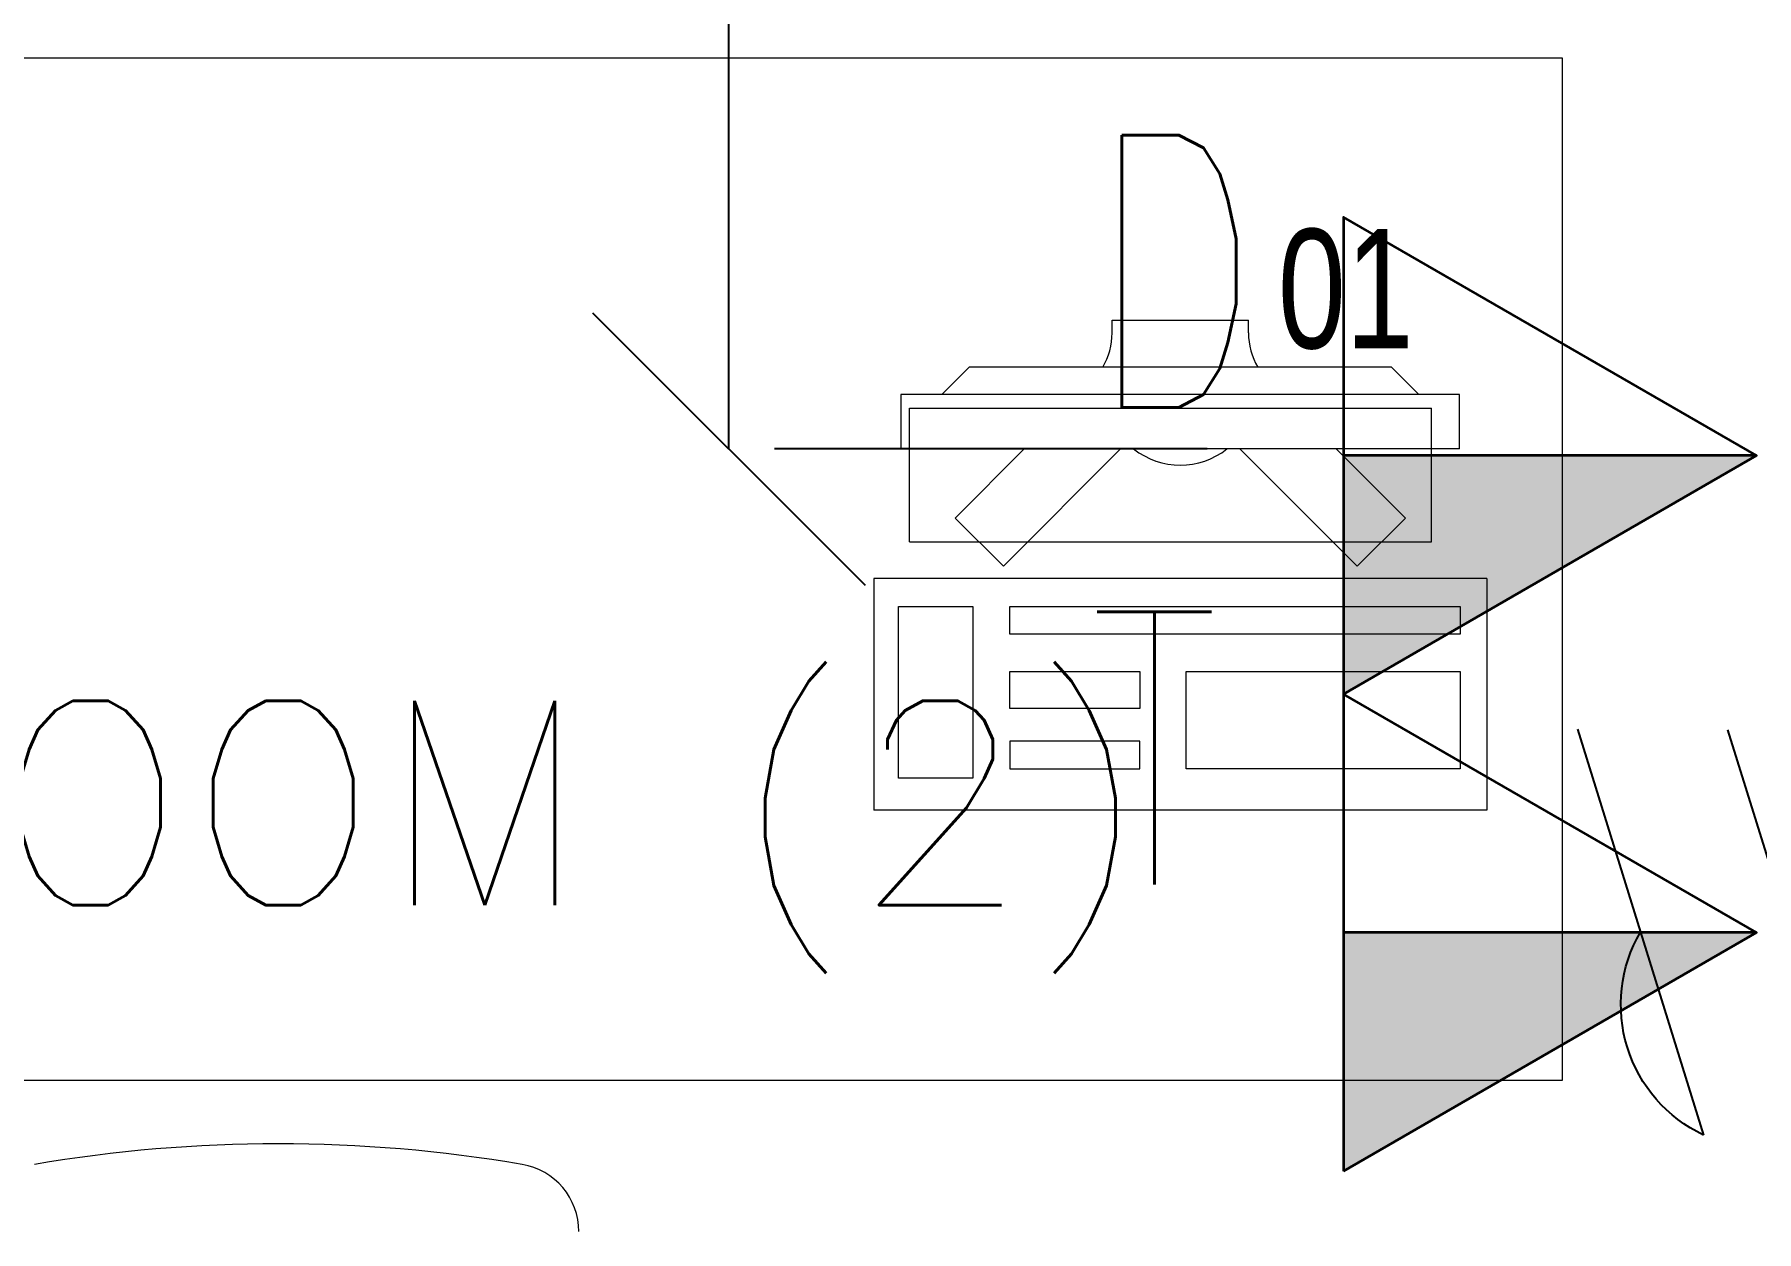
# Model space of a CAD drawing. Header units: inches. Extents: x -12418 to 57169, y -29325 to 19878.
# Drawn here: x 16434 to 17698, y -9757 to -8879 of the extents above; entities that cross this region are included whole.
import ezdxf

# ---------------------------------------------------------------- set-up
doc = ezdxf.new("R2010")
doc.units = ezdxf.units.IN
doc.header["$LTSCALE"] = 25
doc.header["$MEASUREMENT"] = 0
doc.linetypes.add('DASHDOT', pattern=[25.4, 12.7, -6.35, 0, -6.35])
doc.layers.get('0').update_dxf_attribs({"color": 8})
doc.layers.get('Defpoints').update_dxf_attribs({"color": 8})
doc.layers.add('0 @ 50', color=8, linetype='Continuous')
doc.layers.add('T-WIRE', color=140, linetype='Continuous')
for name, color, linetype, lineweight in [('00-Ground Floor$0$72_EGR_BASE_TEXT', 252, 'Continuous', 5), ('00-Ground Floor$0$72_EGR_EQP_TAG', 142, 'Continuous', 5), ('00-Ground Floor$0$LOADING', 253, 'Continuous', 5), ('E-LITE-CLNG-CNDT', 6, 'DASHDOT', 35), ('T-DATA-DEVC-TYPE', 2, 'Continuous', 25), ('T-DATA-DIM', 251, 'DASHDOT', 25), ('T-DATA-DIM @ 100', 251, 'DASHDOT', 25), ('T-DATA-WALL @ 100', 33, 'Continuous', 35)]:
    doc.layers.add(name, color=color, linetype=linetype, lineweight=lineweight)
doc.styles.add('00-Ground Floor$0$SIMPLEX', font='SIMPLEX.shx', dxfattribs={"height": 150})
doc.styles.add('00-Ground Floor$0$X3G_ENTITY_257CFD', font='swisscl.ttf', dxfattribs={"height": 200})
doc.styles.add('DC_Simplex', font='SIMPLEX.shx', dxfattribs={"width": 0.7})
doc.dimstyles.new('DevCad-MM', dxfattribs={"dimscale": 0.01, "dimtxt": 2, "dimasz": 2, "dimexe": 1, "dimexo": 1, "dimgap": 0.6, "dimtad": 1, "dimdec": 0, "dimrnd": 10, "dimzin": 1, "dimdsep": 46, "dimtxsty": 'DC_Simplex', "dimblk1": 'OBLIQUE', "dimblk2": 'OBLIQUE', "dimsah": 1, "dimcen": 3, "dimclrd": 256, "dimclre": 256, "dimclrt": 45, "dimadec": 0, "dimazin": 0, "dimtfac": 1, "dimtdec": 0, "dimtix": 1, "dimtmove": 2, "dimatfit": 2, "dimldrblk": 'OBLIQUE', "dimfxl": 1, "dimtolj": 1, "dimtzin": 0, "dimarcsym": 0})

# ---------------------------------------------------------------- blocks, each defined once
blk = doc.blocks.new('00-Ground Floor$0$GF21018-P')
at = {"color": 0}
for centre, radius, start, end in [((-0.0001, -0.5295), 1.0695, 80.3671, 99.6329), ((0.1705, 0.4756), 0.05, 0, 80.3671)]:
    blk.add_arc(centre, radius, start, end, dxfattribs=at)
blk = doc.blocks.new('00-Ground Floor$0$ITCWLS1-P')
at = {"layer": '00-Ground Floor$0$LOADING'}
for p, q in [((-0.17, 0.45), (-0.17, 0)), ((-0.17, 0.45), (0, 0.45)), ((0, 0.45), (0, 0)), ((-0.2651, 0.43, 0), (-0.3051, 0.43, 0)), ((-0.3051, 0.43, 0), (-0.3051, 0.02, 0)), ((-0.2651, 0.43, 0), (-0.2651, 0.02, 0)), ((-0.1496, 0.4305), (-0.1291, 0.4305)), ((-0.1291, 0.4305), (-0.1291, 0.4089)), ((-0.197, 0.4094), (-0.295, 0.4094)), ((-0.295, 0.0264), (-0.295, 0.4094)), ((-0.197, 0.0264), (-0.197, 0.4094)), ((-0.3251, 0.38, 0), (-0.3051, 0.4, 0)), ((-0.3251, 0.38, 0), (-0.3251, 0.07, 0)), ((-0.3503, 0.275), (-0.3596, 0.275)), ((-0.3596, 0.175), (-0.3596, 0.275)), ((-0.3503, 0.175), (-0.3596, 0.175)), ((-0.3251, 0.07, 0), (-0.3051, 0.05, 0)), ((-0.197, 0.0264), (-0.295, 0.0264)), ((-0.3051, 0.02, 0), (-0.2651, 0.02, 0)), ((-0.17, 0), (0, 0))]:
    blk.add_line(p, q, dxfattribs=at)
at = {"layer": '00-Ground Floor$0$LOADING', "extrusion": (2.48281e-10, 3.18408e-10, -1)}
for p, q in [((-0.2651, 0.3395), (-0.2144, 0.3902)), ((-0.1791, 0.3548), (-0.2144, 0.3902)), ((-0.2651, 0.2688), (-0.1791, 0.3548))]:
    blk.add_line(p, q, dxfattribs=at)
at = {"layer": '00-Ground Floor$0$LOADING', "extrusion": (2.48281e-10, -3.18408e-10, -1)}
for p, q in [((-0.2651, 0.1812), (-0.1791, 0.0952)), ((-0.2651, 0.1105), (-0.2144, 0.0598)), ((-0.1791, 0.0952), (-0.2144, 0.0598))]:
    blk.add_line(p, q, dxfattribs=at)
at = {"layer": '00-Ground Floor$0$LOADING'}
for points in [[(-0.1291, 0.4089), (-0.1291, 0.1), (-0.1496, 0.1), (-0.1496, 0.4305)], [(-0.1496, 0.1), (-0.1496, 0.1), (-0.1496, 0.1), (-0.1496, 0.1), (-0.1496, 0.1), (-0.1496, 0.1), (-0.1496, 0.1), (-0.1496, 0.1), (-0.1496, 0.1)], [(-0.1496, 0.1), (-0.1496, 0.1), (-0.1496, 0.1), (-0.1496, 0.1), (-0.1496, 0.1), (-0.1496, 0.1), (-0.1496, 0.1), (-0.1496, 0.1), (-0.1496, 0.1), (-0.1496, 0.1), (-0.1496, 0.1), (-0.1496, 0.1), (-0.1496, 0.1), (-0.1496, 0.1), (-0.1496, 0.1), (-0.1496, 0.1), (-0.1496, 0.1), (-0.1496, 0.1)], [(-0.1496, 0.1), (-0.1496, 0.1), (-0.1496, 0.1), (-0.1496, 0.1), (-0.1496, 0.1), (-0.1496, 0.1), (-0.1496, 0.1), (-0.1496, 0.1), (-0.1496, 0.1), (-0.1496, 0.1)], [(-0.1496, 0.1), (-0.1496, 0.1), (-0.1496, 0.1), (-0.1496, 0.1), (-0.1496, 0.1), (-0.1496, 0.1), (-0.1496, 0.1)], [(-0.1496, 0.1), (-0.1496, 0.1), (-0.1496, 0.1), (-0.1496, 0.1), (-0.1496, 0.1), (-0.1496, 0.1), (-0.1496, 0.1), (-0.1496, 0.1), (-0.1496, 0.1), (-0.1496, 0.1)], [(-0.1496, 0.1), (-0.1496, 0.1), (-0.1496, 0.1), (-0.1496, 0.1), (-0.1496, 0.1), (-0.1496, 0.1), (-0.1496, 0.1), (-0.1496, 0.1), (-0.1496, 0.1), (-0.1496, 0.1), (-0.1496, 0.1), (-0.1496, 0.1), (-0.1496, 0.1), (-0.1496, 0.1), (-0.1496, 0.1)], [(-0.1496, 0.1), (-0.1496, 0.1), (-0.1496, 0.1), (-0.1496, 0.1), (-0.1496, 0.1), (-0.1496, 0.1), (-0.1496, 0.1), (-0.1496, 0.1), (-0.1496, 0.1), (-0.1496, 0.1)], [(-0.1496, 0.1), (-0.1496, 0.1), (-0.1496, 0.1), (-0.1496, 0.1), (-0.1496, 0.1), (-0.1496, 0.1), (-0.1496, 0.1), (-0.1496, 0.1), (-0.1496, 0.1), (-0.1496, 0.1)], [(-0.1496, 0.1), (-0.1496, 0.1), (-0.1496, 0.1), (-0.1496, 0.1), (-0.1496, 0.1), (-0.1496, 0.1), (-0.1496, 0.1), (-0.1496, 0.1), (-0.1496, 0.1), (-0.1496, 0.1), (-0.1496, 0.1), (-0.1496, 0.1), (-0.1496, 0.1), (-0.1496, 0.1), (-0.1496, 0.1), (-0.1496, 0.1), (-0.1496, 0.1), (-0.1496, 0.1), (-0.1496, 0.1), (-0.1496, 0.1), (-0.1496, 0.1), (-0.1496, 0.1), (-0.1496, 0.1), (-0.1496, 0.1), (-0.1496, 0.1), (-0.1496, 0.1), (-0.1496, 0.1), (-0.1496, 0.1), (-0.1496, 0.1), (-0.1496, 0.1), (-0.1496, 0.1), (-0.1496, 0.1), (-0.1496, 0.1), (-0.1496, 0.1), (-0.1496, 0.1), (-0.1496, 0.1), (-0.1496, 0.1), (-0.1496, 0.1), (-0.1496, 0.1), (-0.1496, 0.1), (-0.1496, 0.1), (-0.1496, 0.1), (-0.1496, 0.1), (-0.1496, 0.1), (-0.1496, 0.1), (-0.1496, 0.1), (-0.1496, 0.1), (-0.1496, 0.1), (-0.1496, 0.1), (-0.1496, 0.1), (-0.1496, 0.1), (-0.1496, 0.1), (-0.1496, 0.1), (-0.1496, 0.1)], [(-0.1496, 0.1), (-0.1496, 0.1), (-0.1496, 0.1), (-0.1496, 0.1), (-0.1496, 0.1), (-0.1496, 0.1), (-0.1496, 0.1), (-0.1496, 0.1), (-0.1496, 0.1), (-0.1496, 0.1), (-0.1496, 0.1), (-0.1496, 0.1), (-0.1496, 0.1), (-0.1496, 0.1), (-0.1496, 0.1), (-0.1496, 0.1), (-0.1496, 0.1), (-0.1496, 0.1), (-0.1496, 0.1), (-0.1496, 0.1), (-0.1496, 0.1), (-0.1496, 0.1), (-0.1496, 0.1), (-0.1496, 0.1), (-0.1496, 0.1), (-0.1496, 0.1), (-0.1496, 0.1), (-0.1496, 0.1), (-0.1496, 0.1), (-0.1496, 0.1), (-0.1496, 0.1), (-0.1496, 0.1), (-0.1496, 0.1), (-0.1496, 0.1), (-0.1496, 0.1), (-0.1496, 0.1), (-0.1496, 0.1), (-0.1496, 0.1), (-0.1496, 0.1), (-0.1496, 0.1), (-0.1496, 0.1), (-0.1496, 0.1), (-0.1496, 0.1), (-0.1496, 0.1), (-0.1496, 0.1), (-0.1496, 0.1), (-0.1496, 0.1), (-0.1496, 0.1), (-0.1496, 0.1), (-0.1496, 0.1), (-0.1496, 0.1), (-0.1496, 0.1), (-0.1496, 0.1), (-0.1496, 0.1), (-0.1496, 0.1), (-0.1496, 0.1), (-0.1496, 0.1), (-0.1496, 0.1), (-0.1496, 0.1), (-0.1496, 0.1), (-0.1496, 0.1), (-0.1496, 0.1), (-0.1496, 0.1), (-0.1496, 0.1), (-0.1496, 0.1), (-0.1496, 0.1), (-0.1496, 0.1), (-0.1496, 0.1), (-0.1496, 0.1), (-0.1496, 0.1), (-0.1496, 0.1), (-0.1496, 0.1), (-0.1496, 0.1), (-0.1496, 0.1), (-0.1496, 0.1), (-0.1496, 0.1), (-0.1496, 0.1), (-0.1496, 0.1), (-0.1496, 0.1), (-0.1496, 0.1), (-0.1496, 0.1), (-0.1496, 0.1), (-0.1496, 0.1), (-0.1496, 0.1), (-0.1496, 0.1), (-0.1496, 0.1), (-0.1496, 0.1), (-0.1496, 0.1), (-0.1496, 0.1)], [(-0.1496, 0.1), (-0.1496, 0.1), (-0.1496, 0.1), (-0.1496, 0.1), (-0.1496, 0.1), (-0.1496, 0.1), (-0.1496, 0.1), (-0.1496, 0.1), (-0.1496, 0.1), (-0.1496, 0.1), (-0.1496, 0.1), (-0.1496, 0.1)], [(-0.1496, 0.1), (-0.1496, 0.1), (-0.1496, 0.1), (-0.1496, 0.1), (-0.1496, 0.1), (-0.1496, 0.1), (-0.1496, 0.1)], [(-0.1496, 0.1), (-0.1496, 0.1), (-0.1496, 0.1), (-0.1496, 0.1), (-0.1496, 0.1), (-0.1496, 0.1), (-0.1496, 0.1), (-0.1496, 0.1), (-0.1496, 0.1), (-0.1496, 0.1), (-0.1496, 0.1), (-0.1496, 0.1), (-0.1496, 0.1), (-0.1496, 0.1), (-0.1496, 0.1), (-0.1496, 0.1), (-0.1496, 0.1)], [(-0.1496, 0.1), (-0.1496, 0.1), (-0.1496, 0.1), (-0.1496, 0.1), (-0.1496, 0.1), (-0.1496, 0.1), (-0.1496, 0.1), (-0.1496, 0.1), (-0.1496, 0.1), (-0.1496, 0.1), (-0.1496, 0.1), (-0.1496, 0.1), (-0.1496, 0.1), (-0.1496, 0.1), (-0.1496, 0.1), (-0.1496, 0.1), (-0.1496, 0.1), (-0.1496, 0.1), (-0.1496, 0.1), (-0.1496, 0.1), (-0.1496, 0.1), (-0.1496, 0.1), (-0.1496, 0.1), (-0.1496, 0.1), (-0.1496, 0.1), (-0.1496, 0.1), (-0.1496, 0.1), (-0.1496, 0.1), (-0.1496, 0.1), (-0.1496, 0.1), (-0.1496, 0.1), (-0.1496, 0.1), (-0.1496, 0.1), (-0.1496, 0.1), (-0.1496, 0.1), (-0.1496, 0.1), (-0.1496, 0.1), (-0.1496, 0.1), (-0.1496, 0.1), (-0.1496, 0.1), (-0.1496, 0.1), (-0.1496, 0.1), (-0.1496, 0.1), (-0.1496, 0.1), (-0.1496, 0.1), (-0.1496, 0.1), (-0.1496, 0.1), (-0.1496, 0.1), (-0.1496, 0.1), (-0.1496, 0.1), (-0.1496, 0.1), (-0.1496, 0.1), (-0.1496, 0.1), (-0.1496, 0.1), (-0.1496, 0.1), (-0.1496, 0.1), (-0.1496, 0.1), (-0.1496, 0.1), (-0.1496, 0.1), (-0.1496, 0.1), (-0.1496, 0.1), (-0.1496, 0.1), (-0.1496, 0.1), (-0.1496, 0.1), (-0.1496, 0.1), (-0.1496, 0.1), (-0.1496, 0.1), (-0.1496, 0.1), (-0.1496, 0.1), (-0.1496, 0.1), (-0.1496, 0.1), (-0.1496, 0.1), (-0.1496, 0.1), (-0.1496, 0.1), (-0.1496, 0.1), (-0.1496, 0.1), (-0.1496, 0.1), (-0.1496, 0.1), (-0.1496, 0.1), (-0.1496, 0.1), (-0.1496, 0.1), (-0.1496, 0.1), (-0.1496, 0.1), (-0.1496, 0.1), (-0.1496, 0.1), (-0.1496, 0.1), (-0.1496, 0.1), (-0.1496, 0.1), (-0.1496, 0.1), (-0.1496, 0.1), (-0.1496, 0.1), (-0.1496, 0.1), (-0.1496, 0.1), (-0.1496, 0.1), (-0.1496, 0.1), (-0.1496, 0.1), (-0.1496, 0.1), (-0.1496, 0.1), (-0.1496, 0.1), (-0.1496, 0.1), (-0.1496, 0.1), (-0.1496, 0.1), (-0.1496, 0.1), (-0.1496, 0.1), (-0.1496, 0.1), (-0.1496, 0.1), (-0.1496, 0.1), (-0.1496, 0.1), (-0.1496, 0.1), (-0.1496, 0.1), (-0.1496, 0.1)], [(-0.1496, 0.1), (-0.1496, 0.1), (-0.1496, 0.1), (-0.1496, 0.1), (-0.1496, 0.1), (-0.1496, 0.1), (-0.1496, 0.1), (-0.1496, 0.1)]]:
    blk.add_lwpolyline(points, dxfattribs=at)
for points in [[(-0.1019, 0.4305), (-0.0304, 0.4305), (-0.0304, 0.2294), (-0.1019, 0.2294)], [(-0.1019, 0.1954), (-0.0747, 0.1954), (-0.0747, 0.1), (-0.1019, 0.1)], [(-0.0304, 0.1954), (-0.0508, 0.1954), (-0.0508, 0.1), (-0.0304, 0.1)], [(-0.1496, 0.1), (-0.1496, 0.1), (-0.1496, 0.1), (-0.1496, 0.1), (-0.1496, 0.1), (-0.1496, 0.1), (-0.1496, 0.1), (-0.1496, 0.1), (-0.1496, 0.1), (-0.1496, 0.1), (-0.1496, 0.1), (-0.1496, 0.1), (-0.1496, 0.1), (-0.1496, 0.1), (-0.1496, 0.1), (-0.1496, 0.1), (-0.1496, 0.1), (-0.1496, 0.1), (-0.1496, 0.1), (-0.1496, 0.1), (-0.1496, 0.1), (-0.1496, 0.1), (-0.1496, 0.1), (-0.1496, 0.1), (-0.1496, 0.1), (-0.1496, 0.1), (-0.1496, 0.1), (-0.1496, 0.1), (-0.1496, 0.1), (-0.1496, 0.1), (-0.1496, 0.1), (-0.1496, 0.1), (-0.1496, 0.1), (-0.1496, 0.1), (-0.1496, 0.1), (-0.1496, 0.1), (-0.1496, 0.1), (-0.1496, 0.1), (-0.1496, 0.1), (-0.1496, 0.1), (-0.1496, 0.1), (-0.1496, 0.1), (-0.1496, 0.1), (-0.1496, 0.1), (-0.1496, 0.1), (-0.1496, 0.1), (-0.1496, 0.1), (-0.1496, 0.1), (-0.1496, 0.1), (-0.1496, 0.1), (-0.1496, 0.1), (-0.1496, 0.1), (-0.1496, 0.1), (-0.1496, 0.1), (-0.1496, 0.1), (-0.1496, 0.1), (-0.1496, 0.1), (-0.1496, 0.1), (-0.1496, 0.1), (-0.1496, 0.1), (-0.1496, 0.1), (-0.1496, 0.1), (-0.1496, 0.1), (-0.1496, 0.1), (-0.1496, 0.1), (-0.1496, 0.1), (-0.1496, 0.1), (-0.1496, 0.1), (-0.1496, 0.1), (-0.1496, 0.1), (-0.1496, 0.1), (-0.1496, 0.1), (-0.1496, 0.1), (-0.1496, 0.1), (-0.1496, 0.1), (-0.1496, 0.1), (-0.1496, 0.1), (-0.1496, 0.1), (-0.1496, 0.1), (-0.1496, 0.1), (-0.1496, 0.1), (-0.1496, 0.1), (-0.1496, 0.1), (-0.1496, 0.1), (-0.1496, 0.1), (-0.1496, 0.1), (-0.1496, 0.1), (-0.1496, 0.1), (-0.1496, 0.1), (-0.1496, 0.1), (-0.1496, 0.1), (-0.1496, 0.1), (-0.1496, 0.1), (-0.1496, 0.1), (-0.1496, 0.1), (-0.1496, 0.1), (-0.1496, 0.1), (-0.1496, 0.1), (-0.1496, 0.1), (-0.1496, 0.1), (-0.1496, 0.1), (-0.1496, 0.1), (-0.1496, 0.1), (-0.1496, 0.1), (-0.1496, 0.1), (-0.1496, 0.1), (-0.1496, 0.1), (-0.1496, 0.1), (-0.1496, 0.1), (-0.1496, 0.1), (-0.1496, 0.1), (-0.1496, 0.1), (-0.1496, 0.1), (-0.1496, 0.1), (-0.1496, 0.1), (-0.1496, 0.1), (-0.1496, 0.1), (-0.1496, 0.1), (-0.1496, 0.1), (-0.1496, 0.1), (-0.1496, 0.1), (-0.1496, 0.1), (-0.1496, 0.1), (-0.1496, 0.1), (-0.1496, 0.1), (-0.1496, 0.1), (-0.1496, 0.1), (-0.1496, 0.1), (-0.1496, 0.1), (-0.1496, 0.1), (-0.1496, 0.1), (-0.1496, 0.1), (-0.1496, 0.1), (-0.1496, 0.1), (-0.1496, 0.1), (-0.1496, 0.1), (-0.1496, 0.1), (-0.1496, 0.1), (-0.1496, 0.1), (-0.1496, 0.1), (-0.1496, 0.1), (-0.1496, 0.1), (-0.1496, 0.1), (-0.1496, 0.1), (-0.1496, 0.1), (-0.1496, 0.1), (-0.1496, 0.1), (-0.1496, 0.1), (-0.1496, 0.1), (-0.1496, 0.1), (-0.1496, 0.1), (-0.1496, 0.1), (-0.1496, 0.1), (-0.1496, 0.1), (-0.1496, 0.1), (-0.1496, 0.1), (-0.1496, 0.1), (-0.1496, 0.1), (-0.1496, 0.1), (-0.1496, 0.1), (-0.1496, 0.1), (-0.1496, 0.1), (-0.1496, 0.1), (-0.1496, 0.1), (-0.1496, 0.1), (-0.1496, 0.1), (-0.1496, 0.1), (-0.1496, 0.1), (-0.1496, 0.1), (-0.1496, 0.1), (-0.1496, 0.1), (-0.1496, 0.1), (-0.1496, 0.1), (-0.1496, 0.1), (-0.1496, 0.1), (-0.1496, 0.1), (-0.1496, 0.1), (-0.1496, 0.1), (-0.1496, 0.1), (-0.1496, 0.1), (-0.1496, 0.1), (-0.1496, 0.1), (-0.1496, 0.1), (-0.1496, 0.1), (-0.1496, 0.1), (-0.1496, 0.1), (-0.1496, 0.1), (-0.1496, 0.1), (-0.1496, 0.1), (-0.1496, 0.1), (-0.1496, 0.1), (-0.1496, 0.1), (-0.1496, 0.1), (-0.1496, 0.1), (-0.1496, 0.1), (-0.1496, 0.1), (-0.1496, 0.1), (-0.1496, 0.1), (-0.1496, 0.1), (-0.1496, 0.1), (-0.1496, 0.1), (-0.1496, 0.1), (-0.1496, 0.1), (-0.1496, 0.1), (-0.1496, 0.1), (-0.1496, 0.1), (-0.1496, 0.1), (-0.1496, 0.1), (-0.1496, 0.1), (-0.1496, 0.1), (-0.1496, 0.1), (-0.1496, 0.1), (-0.1496, 0.1), (-0.1496, 0.1), (-0.1496, 0.1), (-0.1496, 0.1), (-0.1496, 0.1), (-0.1496, 0.1), (-0.1496, 0.1), (-0.1496, 0.1), (-0.1496, 0.1), (-0.1496, 0.1), (-0.1496, 0.1), (-0.1496, 0.1), (-0.1496, 0.1), (-0.1496, 0.1), (-0.1496, 0.1), (-0.1496, 0.1), (-0.1496, 0.1), (-0.1496, 0.1), (-0.1496, 0.1), (-0.1496, 0.1), (-0.1496, 0.1), (-0.1496, 0.1), (-0.1496, 0.1), (-0.1496, 0.1), (-0.1496, 0.1), (-0.1496, 0.1), (-0.1496, 0.1), (-0.1496, 0.1), (-0.1496, 0.1), (-0.1496, 0.1), (-0.1496, 0.1), (-0.1496, 0.1), (-0.1496, 0.1), (-0.1496, 0.1), (-0.1496, 0.1), (-0.1496, 0.1), (-0.1496, 0.1), (-0.1496, 0.1), (-0.1496, 0.1), (-0.1496, 0.1), (-0.1496, 0.1), (-0.1496, 0.1), (-0.1496, 0.1), (-0.1496, 0.1), (-0.1496, 0.1), (-0.1496, 0.1), (-0.1496, 0.1), (-0.1496, 0.1), (-0.1496, 0.1), (-0.1496, 0.1), (-0.1496, 0.1), (-0.1496, 0.1), (-0.1496, 0.1), (-0.1496, 0.1), (-0.1496, 0.1), (-0.1496, 0.1), (-0.1496, 0.1), (-0.1496, 0.1), (-0.1496, 0.1), (-0.1496, 0.1), (-0.1496, 0.1), (-0.1496, 0.1), (-0.1496, 0.1), (-0.1496, 0.1), (-0.1496, 0.1)], [(-0.1496, 0.1), (-0.1496, 0.1), (-0.1496, 0.1), (-0.1496, 0.1), (-0.1496, 0.1), (-0.1496, 0.1), (-0.1496, 0.1), (-0.1496, 0.1), (-0.1496, 0.1), (-0.1496, 0.1), (-0.1496, 0.1), (-0.1496, 0.1), (-0.1496, 0.1), (-0.1496, 0.1), (-0.1496, 0.1), (-0.1496, 0.1), (-0.1496, 0.1), (-0.1496, 0.1), (-0.1496, 0.1), (-0.1496, 0.1), (-0.1496, 0.1), (-0.1496, 0.1), (-0.1496, 0.1), (-0.1496, 0.1), (-0.1496, 0.1), (-0.1496, 0.1), (-0.1496, 0.1), (-0.1496, 0.1), (-0.1496, 0.1), (-0.1496, 0.1), (-0.1496, 0.1), (-0.1496, 0.1), (-0.1496, 0.1), (-0.1496, 0.1), (-0.1496, 0.1), (-0.1496, 0.1), (-0.1496, 0.1), (-0.1496, 0.1), (-0.1496, 0.1), (-0.1496, 0.1), (-0.1496, 0.1), (-0.1496, 0.1), (-0.1496, 0.1), (-0.1496, 0.1), (-0.1496, 0.1), (-0.1496, 0.1), (-0.1496, 0.1), (-0.1496, 0.1), (-0.1496, 0.1), (-0.1496, 0.1), (-0.1496, 0.1), (-0.1496, 0.1), (-0.1496, 0.1), (-0.1496, 0.1), (-0.1496, 0.1), (-0.1496, 0.1), (-0.1496, 0.1), (-0.1496, 0.1), (-0.1496, 0.1), (-0.1496, 0.1), (-0.1496, 0.1), (-0.1496, 0.1), (-0.1496, 0.1), (-0.1496, 0.1), (-0.1496, 0.1), (-0.1496, 0.1), (-0.1496, 0.1), (-0.1496, 0.1), (-0.1496, 0.1), (-0.1496, 0.1), (-0.1496, 0.1), (-0.1496, 0.1), (-0.1496, 0.1), (-0.1496, 0.1), (-0.1496, 0.1), (-0.1496, 0.1), (-0.1496, 0.1), (-0.1496, 0.1), (-0.1496, 0.1), (-0.1496, 0.1), (-0.1496, 0.1), (-0.1496, 0.1), (-0.1496, 0.1), (-0.1496, 0.1), (-0.1496, 0.1), (-0.1496, 0.1), (-0.1496, 0.1), (-0.1496, 0.1), (-0.1496, 0.1), (-0.1496, 0.1), (-0.1496, 0.1), (-0.1496, 0.1), (-0.1496, 0.1), (-0.1496, 0.1), (-0.1496, 0.1), (-0.1496, 0.1), (-0.1496, 0.1), (-0.1496, 0.1), (-0.1496, 0.1), (-0.1496, 0.1), (-0.1496, 0.1), (-0.1496, 0.1), (-0.1496, 0.1), (-0.1496, 0.1), (-0.1496, 0.1), (-0.1496, 0.1), (-0.1496, 0.1), (-0.1496, 0.1), (-0.1496, 0.1), (-0.1496, 0.1), (-0.1496, 0.1), (-0.1496, 0.1), (-0.1496, 0.1), (-0.1496, 0.1), (-0.1496, 0.1), (-0.1496, 0.1), (-0.1496, 0.1), (-0.1496, 0.1), (-0.1496, 0.1), (-0.1496, 0.1), (-0.1496, 0.1), (-0.1496, 0.1), (-0.1496, 0.1), (-0.1496, 0.1), (-0.1496, 0.1), (-0.1496, 0.1), (-0.1496, 0.1), (-0.1496, 0.1), (-0.1496, 0.1), (-0.1496, 0.1), (-0.1496, 0.1), (-0.1496, 0.1), (-0.1496, 0.1), (-0.1496, 0.1), (-0.1496, 0.1), (-0.1496, 0.1), (-0.1496, 0.1), (-0.1496, 0.1), (-0.1496, 0.1), (-0.1496, 0.1), (-0.1496, 0.1), (-0.1496, 0.1), (-0.1496, 0.1), (-0.1496, 0.1), (-0.1496, 0.1), (-0.1496, 0.1), (-0.1496, 0.1), (-0.1496, 0.1), (-0.1496, 0.1), (-0.1496, 0.1), (-0.1496, 0.1), (-0.1496, 0.1), (-0.1496, 0.1), (-0.1496, 0.1), (-0.1496, 0.1), (-0.1496, 0.1), (-0.1496, 0.1), (-0.1496, 0.1), (-0.1496, 0.1), (-0.1496, 0.1), (-0.1496, 0.1), (-0.1496, 0.1), (-0.1496, 0.1), (-0.1496, 0.1), (-0.1496, 0.1), (-0.1496, 0.1), (-0.1496, 0.1), (-0.1496, 0.1), (-0.1496, 0.1), (-0.1496, 0.1), (-0.1496, 0.1), (-0.1496, 0.1), (-0.1496, 0.1), (-0.1496, 0.1), (-0.1496, 0.1), (-0.1496, 0.1), (-0.1496, 0.1), (-0.1496, 0.1), (-0.1496, 0.1), (-0.1496, 0.1), (-0.1496, 0.1), (-0.1496, 0.1), (-0.1496, 0.1), (-0.1496, 0.1), (-0.1496, 0.1), (-0.1496, 0.1), (-0.1496, 0.1), (-0.1496, 0.1), (-0.1496, 0.1), (-0.1496, 0.1), (-0.1496, 0.1), (-0.1496, 0.1), (-0.1496, 0.1), (-0.1496, 0.1), (-0.1496, 0.1), (-0.1496, 0.1), (-0.1496, 0.1), (-0.1496, 0.1), (-0.1496, 0.1), (-0.1496, 0.1), (-0.1496, 0.1), (-0.1496, 0.1), (-0.1496, 0.1), (-0.1496, 0.1), (-0.1496, 0.1), (-0.1496, 0.1), (-0.1496, 0.1), (-0.1496, 0.1), (-0.1496, 0.1), (-0.1496, 0.1), (-0.1496, 0.1), (-0.1496, 0.1), (-0.1496, 0.1), (-0.1496, 0.1)], [(-0.1496, 0.1), (-0.1496, 0.1), (-0.1496, 0.1), (-0.1496, 0.1), (-0.1496, 0.1), (-0.1496, 0.1), (-0.1496, 0.1), (-0.1496, 0.1), (-0.1496, 0.1), (-0.1496, 0.1), (-0.1496, 0.1), (-0.1496, 0.1), (-0.1496, 0.1), (-0.1496, 0.1), (-0.1496, 0.1), (-0.1496, 0.1), (-0.1496, 0.1), (-0.1496, 0.1), (-0.1496, 0.1), (-0.1496, 0.1), (-0.1496, 0.1), (-0.1496, 0.1), (-0.1496, 0.1), (-0.1496, 0.1), (-0.1496, 0.1), (-0.1496, 0.1), (-0.1496, 0.1), (-0.1496, 0.1), (-0.1496, 0.1), (-0.1496, 0.1), (-0.1496, 0.1), (-0.1496, 0.1), (-0.1496, 0.1), (-0.1496, 0.1), (-0.1496, 0.1), (-0.1496, 0.1), (-0.1496, 0.1), (-0.1496, 0.1), (-0.1496, 0.1), (-0.1496, 0.1), (-0.1496, 0.1), (-0.1496, 0.1), (-0.1496, 0.1), (-0.1496, 0.1), (-0.1496, 0.1), (-0.1496, 0.1), (-0.1496, 0.1), (-0.1496, 0.1), (-0.1496, 0.1), (-0.1496, 0.1), (-0.1496, 0.1), (-0.1496, 0.1), (-0.1496, 0.1), (-0.1496, 0.1), (-0.1496, 0.1), (-0.1496, 0.1), (-0.1496, 0.1), (-0.1496, 0.1), (-0.1496, 0.1), (-0.1496, 0.1), (-0.1496, 0.1), (-0.1496, 0.1), (-0.1496, 0.1), (-0.1496, 0.1), (-0.1496, 0.1), (-0.1496, 0.1), (-0.1496, 0.1), (-0.1496, 0.1), (-0.1496, 0.1), (-0.1496, 0.1), (-0.1496, 0.1), (-0.1496, 0.1), (-0.1496, 0.1), (-0.1496, 0.1), (-0.1496, 0.1), (-0.1496, 0.1), (-0.1496, 0.1), (-0.1496, 0.1), (-0.1496, 0.1), (-0.1496, 0.1), (-0.1496, 0.1), (-0.1496, 0.1), (-0.1496, 0.1), (-0.1496, 0.1), (-0.1496, 0.1), (-0.1496, 0.1), (-0.1496, 0.1), (-0.1496, 0.1), (-0.1496, 0.1), (-0.1496, 0.1), (-0.1496, 0.1), (-0.1496, 0.1), (-0.1496, 0.1), (-0.1496, 0.1), (-0.1496, 0.1), (-0.1496, 0.1), (-0.1496, 0.1), (-0.1496, 0.1), (-0.1496, 0.1), (-0.1496, 0.1), (-0.1496, 0.1), (-0.1496, 0.1), (-0.1496, 0.1), (-0.1496, 0.1), (-0.1496, 0.1), (-0.1496, 0.1), (-0.1496, 0.1), (-0.1496, 0.1), (-0.1496, 0.1), (-0.1496, 0.1), (-0.1496, 0.1), (-0.1496, 0.1), (-0.1496, 0.1), (-0.1496, 0.1), (-0.1496, 0.1), (-0.1496, 0.1), (-0.1496, 0.1), (-0.1496, 0.1), (-0.1496, 0.1), (-0.1496, 0.1), (-0.1496, 0.1), (-0.1496, 0.1), (-0.1496, 0.1), (-0.1496, 0.1), (-0.1496, 0.1), (-0.1496, 0.1), (-0.1496, 0.1), (-0.1496, 0.1), (-0.1496, 0.1), (-0.1496, 0.1), (-0.1496, 0.1), (-0.1496, 0.1), (-0.1496, 0.1), (-0.1496, 0.1), (-0.1496, 0.1), (-0.1496, 0.1), (-0.1496, 0.1), (-0.1496, 0.1), (-0.1496, 0.1), (-0.1496, 0.1), (-0.1496, 0.1), (-0.1496, 0.1), (-0.1496, 0.1), (-0.1496, 0.1), (-0.1496, 0.1), (-0.1496, 0.1), (-0.1496, 0.1), (-0.1496, 0.1), (-0.1496, 0.1), (-0.1496, 0.1), (-0.1496, 0.1), (-0.1496, 0.1), (-0.1496, 0.1), (-0.1496, 0.1), (-0.1496, 0.1), (-0.1496, 0.1), (-0.1496, 0.1), (-0.1496, 0.1), (-0.1496, 0.1), (-0.1496, 0.1), (-0.1496, 0.1), (-0.1496, 0.1), (-0.1496, 0.1), (-0.1496, 0.1), (-0.1496, 0.1), (-0.1496, 0.1), (-0.1496, 0.1), (-0.1496, 0.1), (-0.1496, 0.1), (-0.1496, 0.1), (-0.1496, 0.1), (-0.1496, 0.1), (-0.1496, 0.1), (-0.1496, 0.1), (-0.1496, 0.1), (-0.1496, 0.1), (-0.1496, 0.1), (-0.1496, 0.1), (-0.1496, 0.1), (-0.1496, 0.1), (-0.1496, 0.1), (-0.1496, 0.1), (-0.1496, 0.1), (-0.1496, 0.1), (-0.1496, 0.1), (-0.1496, 0.1), (-0.1496, 0.1), (-0.1496, 0.1), (-0.1496, 0.1), (-0.1496, 0.1), (-0.1496, 0.1), (-0.1496, 0.1), (-0.1496, 0.1), (-0.1496, 0.1), (-0.1496, 0.1), (-0.1496, 0.1), (-0.1496, 0.1), (-0.1496, 0.1), (-0.1496, 0.1), (-0.1496, 0.1), (-0.1496, 0.1), (-0.1496, 0.1), (-0.1496, 0.1), (-0.1496, 0.1), (-0.1496, 0.1), (-0.1496, 0.1), (-0.1496, 0.1), (-0.1496, 0.1), (-0.1496, 0.1), (-0.1496, 0.1), (-0.1496, 0.1), (-0.1496, 0.1), (-0.1496, 0.1), (-0.1496, 0.1), (-0.1496, 0.1), (-0.1496, 0.1), (-0.1496, 0.1), (-0.1496, 0.1), (-0.1496, 0.1)], [(-0.1496, 0.0727), (-0.0236, 0.0727), (-0.0236, 0.0182), (-0.1496, 0.0182)]]:
    blk.add_lwpolyline(points, close=True, dxfattribs=at)
for centre, radius, start, end in [((-0.3503, 0.325), 0.05, 270, 300.3093), ((-0.3089, 0.225), 0.0556, 321.9431, 38.0569), ((-0.3503, 0.125), 0.05, 59.6907, 90)]:
    blk.add_arc(centre, radius, start, end, dxfattribs=at)
blk = doc.blocks.new('00-Ground Floor')
at = {"layer": '00-Ground Floor$0$LOADING', "elevation": 0}
blk.add_lwpolyline([(17555.3, -9646.1), (17555.3, -8896.1), (16055.3, -8896.1), (16055.3, -9646.1)], close=True, dxfattribs=at)
at = {"layer": '00-Ground Floor$0$LOADING', "extrusion": (1.93989e-16, -8.01373e-06, 1), "xscale": 1000.000000000009, "yscale": 1000.000000000009, "zscale": 1000.000000000009, "rotation": 269.9999999999999}
blk.add_blockref('00-Ground Floor$0$ITCWLS1-P', (17049.8, -9448, 0.1), dxfattribs=at)
at = {"layer": '00-Ground Floor$0$LOADING', "extrusion": (-2.24021e-05, -7.77426e-06, 1), "xscale": 1000, "yscale": 1000, "zscale": 1000, "rotation": 359.9985892349692}
blk.add_blockref('00-Ground Floor$0$GF21018-P', (16612.9, -10232.8, -0.3), dxfattribs=at)
at = {"layer": '00-Ground Floor$0$72_EGR_BASE_TEXT', "insert": (15767.9, -9367.6), "char_height": 150, "attachment_point": 2, "style": '00-Ground Floor$0$SIMPLEX'}
blk.add_mtext('GENERAL CONSULT ROOM (2)', dxfattribs=at)
at = {"layer": '00-Ground Floor$0$72_EGR_EQP_TAG', "insert": (17396.3, -9021.5, 0), "char_height": 87.47, "attachment_point": 2, "style": '00-Ground Floor$0$X3G_ENTITY_257CFD'}
blk.add_mtext('01', dxfattribs=at)
blk = doc.blocks.new('*U26')
blk.add_hatch(color=254).paths.add_polyline_path([(-3.031, 1.75), (-3.031, 0), (0, 0)])
blk.add_line((0, 0), (-3.031, 0))
blk.add_lwpolyline([(-3.031, 1.75), (0, 0), (-3.031, -1.75)], close=True)
at = {"layer": 'T-DATA-DEVC-TYPE', "style": 'DC_Simplex', "width": 0.7, "flags": 8}
blk.add_attdef('DC_TYPE', (2.682, 5.634), '', height=2, rotation=360, dxfattribs=at)
blk = doc.blocks.new('W-TEL')
blk.add_line((-66, -212.7), (66, 212.7))
blk.add_arc((130.7, 76), 151.2, 115.3301, 210.179)
blk = doc.blocks.new('*U119')
at = {"layer": 'T-WIRE', "xscale": -0.006999999999825377, "yscale": 0.006999999999970897, "zscale": 0.006999999999999999}
for p in [(0, 0), (1.102, -0.003)]:
    blk.add_blockref('W-TEL', p, dxfattribs=at)
blk = doc.blocks.new('_OBLIQUE')
at = {"color": 0, "linetype": 'ByBlock'}
blk.add_line((-0.5, -0.5), (0.5, 0.5), dxfattribs=at)
blk = doc.blocks.new('*D149')
at = {"layer": 'Defpoints', "color": 0, "transparency": 16777216}
for p in [(16943.5, -7267.4), (17394.6, -7267.4, 0), (17394.6, -9182.9, 0)]:
    blk.add_point(p, dxfattribs=at)
at = {"layer": 'T-DATA-DIM', "lineweight": -2, "transparency": 16777216}
for p, q in [((17294.6, -7267.4), (16843.5, -7267.4)), ((16943.5, -9182.9), (16943.5, -7267.4)), ((17294.6, -9182.9), (16843.5, -9182.9))]:
    blk.add_line(p, q, dxfattribs=at)
at = {"layer": 'T-DATA-DIM', "lineweight": -2, "transparency": 16777216, "xscale": 200, "yscale": 200, "zscale": 200}
for p, rotation in [((16943.5, -7267.4), 90), ((16943.5, -9182.9), 270)]:
    blk.add_blockref('_OBLIQUE', p, dxfattribs=dict(at, rotation=rotation))
at = {"layer": 'T-DATA-DIM', "color": 45, "transparency": 16777216, "insert": (16783.5, -7872.7), "char_height": 200, "attachment_point": 5, "rotation": 90, "style": 'DC_Simplex'}
blk.add_mtext('\\A1;1920', dxfattribs=at)

msp = doc.modelspace()

# ---------------------------------------------------------------- block references
at = {"layer": '0 @ 50', "xscale": 100, "yscale": 100, "zscale": 100, "rotation": 180}
msp.add_blockref('*U119', (17722.7, -9537.8, 0), dxfattribs=at)
at = {"layer": 'E-LITE-CLNG-CNDT'}
msp.add_blockref('00-Ground Floor', (0, 0), dxfattribs=at)
at = {"layer": 'T-DATA-WALL @ 100'}
ref = msp.add_blockref('*U26', (17697.7, -9187.8, 0), dxfattribs=dict(at, xscale=-100, yscale=100, zscale=100, rotation=180))
ref.add_attrib('DC_TYPE', 'D', (17207.8, -9152.5, 0), dxfattribs={"layer": 'T-DATA-DEVC-TYPE', "height": 200, "style": 'DC_Simplex', "width": 0.7, "flags": 8})
ref = msp.add_blockref('*U26', (17697.7, -9537.8, 0), dxfattribs=dict(at, xscale=-100, yscale=100, zscale=100, rotation=180))
ref.add_attrib('DC_TYPE', 'T', (17207.8, -9502.5, 0), dxfattribs={"layer": 'T-DATA-DEVC-TYPE', "height": 200, "style": 'DC_Simplex', "width": 0.7, "flags": 8})

# ---------------------------------------------------------------- dimensions: what is measured, and where the dimension line sits
at = {"layer": 'T-DATA-DIM @ 100'}
dim = msp.add_linear_dim(base=(16943.4904, -7267.4271), p1=(17394.6233, -9182.8668, 0), p2=(17394.6233, -7267.4271, 0), angle=90, dimstyle='DevCad-MM', override={"dimscale": 100, "dimtix": 1, "dimtofl": 1, "dimtmove": 2, "dimatfit": 2}, dxfattribs=at)
dim.commit()
dim.dimension.update_dxf_attribs({"geometry": '*D149', "text_midpoint": (16783.4904, -7872.734), "dimtype": 160})

doc.saveas('drawing.dxf')
